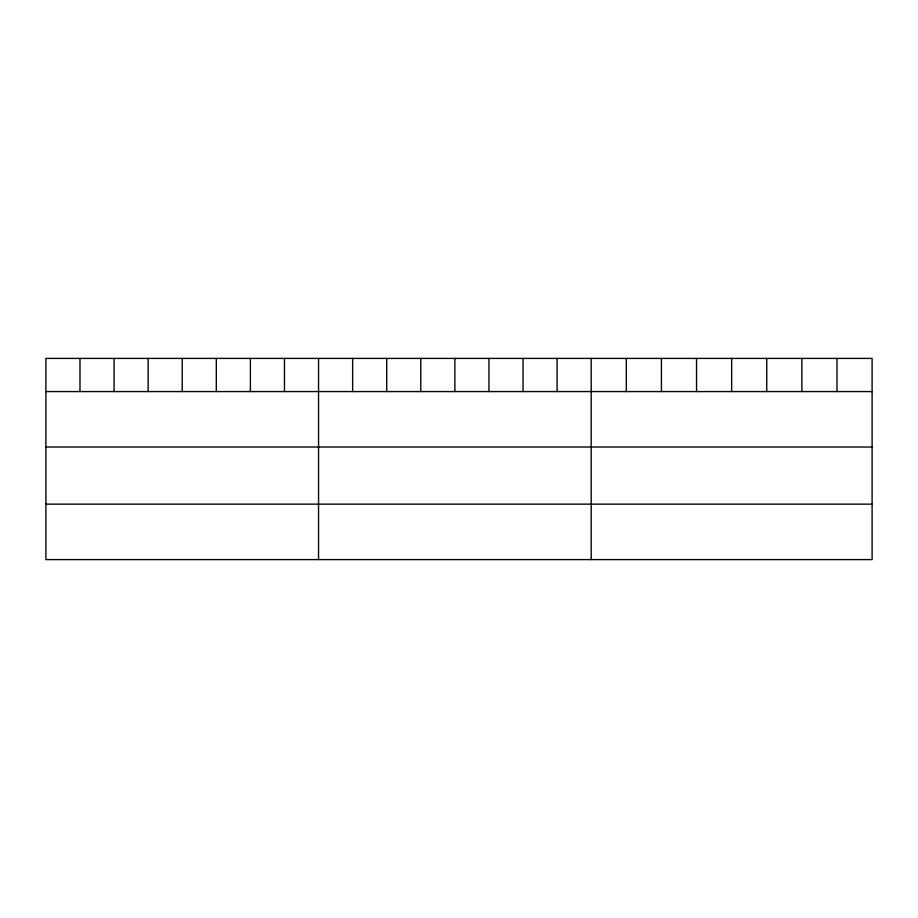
<?xml version="1.0" encoding="UTF-8"?>
<svg xmlns="http://www.w3.org/2000/svg" width="918" height="918" viewBox="0 0 918 918"><rect width="100%" height="100%" fill="white"/><g stroke="black" fill="none" stroke-linecap="round" stroke-linejoin="round"><path stroke-width="1.38" d="M872.1 391.573L872.1 559.59L45.9 559.59L45.9 358.41L872.1 358.41L872.1 391.573L45.9 391.573M45.9 447.02L872.1 447.02M45.9 504.143L872.1 504.143M836.986 358.41L836.986 391.573M801.873 358.41L801.873 391.573M766.76 358.41L766.76 391.573M731.646 358.41L731.646 391.573M696.533 358.41L696.533 391.573M661.419 358.41L661.419 391.573M626.305 358.41L626.305 391.573M591.192 358.41L591.192 559.59M557.111 358.41L557.111 391.573M523.03 358.41L523.03 391.573M488.95 358.41L488.95 391.573M454.869 358.41L454.869 391.573M420.788 358.41L420.788 391.573M386.707 358.41L386.707 391.573M352.627 358.41L352.627 391.573M318.546 358.41L318.546 559.59M284.465 358.41L284.465 391.573M250.384 358.41L250.384 391.573M216.304 358.41L216.304 391.573M182.223 358.41L182.223 391.573M148.142 358.41L148.142 391.573M114.062 358.41L114.062 391.573M79.981 358.41L79.981 391.573"/></g></svg>
